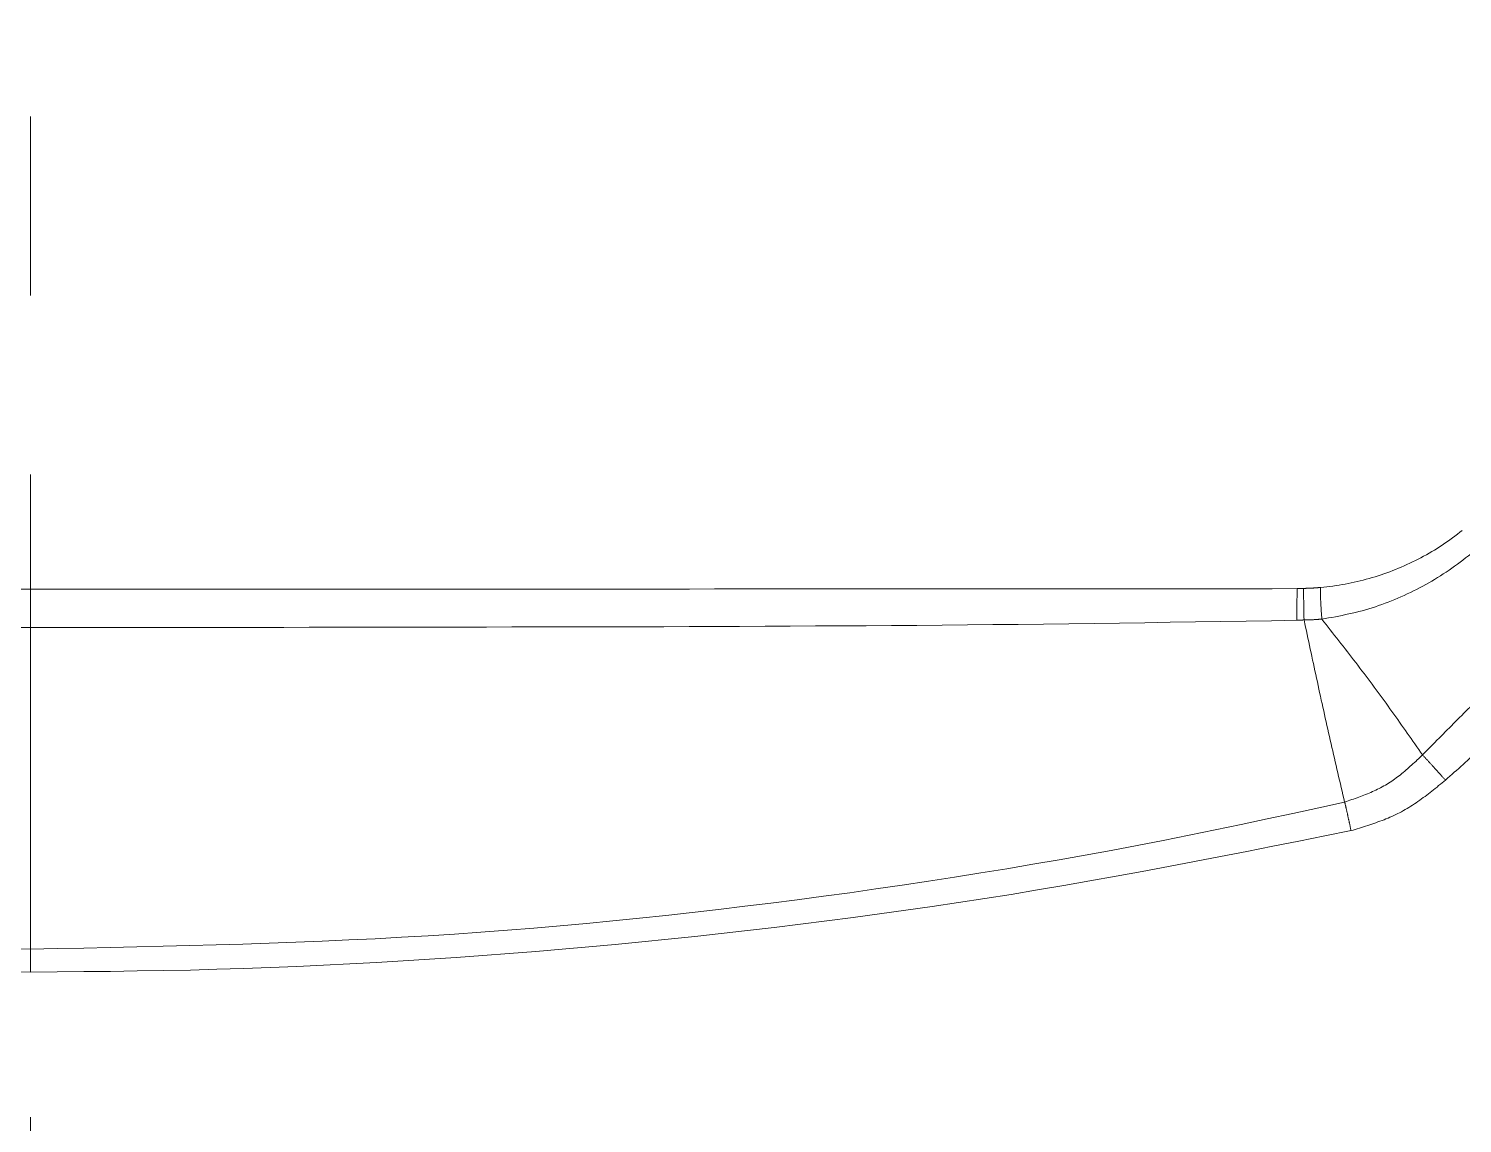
# Model space of a CAD drawing. Header units: inches. Extents: x 0 to 40, y 35.9 to 64.1.
# Drawn here: x 7.827 to 9.308, y 48.387 to 49.517 of the extents above; entities that cross this region are included whole.
import ezdxf

# ---------------------------------------------------------------- set-up
doc = ezdxf.new("R2010")
doc.units = ezdxf.units.IN
doc.header["$MEASUREMENT"] = 0
doc.linetypes.add('AI-Linetype-11', pattern=[1.032687, 0.478297, -0.184797, 0.184797, -0.184797])
doc.layers.add('2', color=7, linetype='Continuous')

# ---------------------------------------------------------------- blocks, each defined once
blk = doc.blocks.new('block 2984')
at = {"layer": '2', "color": 7, "lineweight": 18, "true_color": 0xffffff}
blk.add_lwpolyline([(9.1862, 48.7191), (9.1595, 48.7132), (9.1328, 48.7074), (9.1061, 48.7016), (9.0793, 48.6959), (9.0525, 48.6903), (9.0257, 48.6848), (8.9989, 48.6795), (8.972, 48.6743), (8.9452, 48.6692), (8.9182, 48.6643), (8.8913, 48.6595), (8.8643, 48.6549), (8.8373, 48.6503), (8.8103, 48.6459), (8.7833, 48.6416), (8.7563, 48.6374), (8.7292, 48.6333), (8.7021, 48.6294), (8.675, 48.6255), (8.6479, 48.6218), (8.6208, 48.6183), (8.5936, 48.6148), (8.5665, 48.6115), (8.5393, 48.6082), (8.5121, 48.6051), (8.4849, 48.6021), (8.4577, 48.5992), (8.4304, 48.5964), (8.4032, 48.5938), (8.3759, 48.5913), (8.3487, 48.5889), (8.3214, 48.5867), (8.2941, 48.5847), (8.2668, 48.5828), (8.2395, 48.581), (8.2121, 48.5795), (8.1848, 48.578), (8.1575, 48.5767), (8.1301, 48.5755), (8.1028, 48.5744), (8.0754, 48.5734), (8.0481, 48.5725), (8.0207, 48.5717), (7.9933, 48.5709), (7.966, 48.5702), (7.9386, 48.5696), (7.9112, 48.569), (7.8838, 48.5684), (7.8564, 48.5679), (7.829, 48.5673)], dxfattribs=at)
blk = doc.blocks.new('block 2987')
at = {"layer": '2', "color": 7, "lineweight": 18, "true_color": 0xffffff}
blk.add_lwpolyline([(7.829, 48.9389), (7.8029, 48.9389), (7.7767, 48.9389), (7.7506, 48.9389), (7.7244, 48.9389), (7.6982, 48.9389), (7.6721, 48.9389), (7.6459, 48.9389), (7.6197, 48.9389), (7.5936, 48.9389), (7.5674, 48.9389), (7.5412, 48.9389), (7.5151, 48.9389), (7.4889, 48.9389), (7.4627, 48.9389), (7.4366, 48.9389), (7.4104, 48.9389), (7.3842, 48.9389), (7.3581, 48.9389), (7.3319, 48.9389), (7.3057, 48.9389), (7.2796, 48.9389), (7.2534, 48.9389), (7.2272, 48.9389), (7.2011, 48.9389), (7.1749, 48.9389), (7.1487, 48.939), (7.1226, 48.939), (7.0964, 48.939), (7.0702, 48.939), (7.0441, 48.939), (7.0179, 48.939), (6.9917, 48.939), (6.9656, 48.939), (6.9394, 48.939), (6.9132, 48.9391), (6.8871, 48.9391), (6.8609, 48.9391), (6.8347, 48.9391), (6.8086, 48.9391), (6.7824, 48.9391), (6.7562, 48.9392), (6.7301, 48.9392), (6.7039, 48.9392), (6.6777, 48.9392), (6.6516, 48.9392), (6.6254, 48.9393), (6.5993, 48.9393), (6.5731, 48.9393), (6.5469, 48.9393), (6.5208, 48.9394)], dxfattribs=at)
blk = doc.blocks.new('block 2988')
at = {"layer": '2', "color": 7, "lineweight": 18, "true_color": 0xffffff}
blk.add_lwpolyline([(9.1374, 48.9394), (9.1112, 48.9393), (9.085, 48.9393), (9.0589, 48.9393), (9.0327, 48.9393), (9.0065, 48.9392), (8.9804, 48.9392), (8.9542, 48.9392), (8.928, 48.9392), (8.9019, 48.9392), (8.8757, 48.9391), (8.8495, 48.9391), (8.8234, 48.9391), (8.7972, 48.9391), (8.771, 48.9391), (8.7449, 48.939), (8.7187, 48.939), (8.6925, 48.939), (8.6664, 48.939), (8.6402, 48.939), (8.614, 48.939), (8.5879, 48.939), (8.5617, 48.939), (8.5355, 48.939), (8.5094, 48.9389), (8.4832, 48.9389), (8.457, 48.9389), (8.4309, 48.9389), (8.4047, 48.9389), (8.3785, 48.9389), (8.3524, 48.9389), (8.3262, 48.9389), (8.3, 48.9389), (8.2739, 48.9389), (8.2477, 48.9389), (8.2215, 48.9389), (8.1954, 48.9389), (8.1692, 48.9389), (8.1431, 48.9389), (8.1169, 48.9389), (8.0907, 48.9389), (8.0646, 48.9389), (8.0384, 48.9389), (8.0122, 48.9389), (7.986, 48.9389), (7.9599, 48.9389), (7.9337, 48.9389), (7.9075, 48.9389), (7.8814, 48.9389), (7.8552, 48.9389), (7.829, 48.9389)], dxfattribs=at)
blk = doc.blocks.new('block 3011')
at = {"layer": '2', "color": 7, "lineweight": 18, "true_color": 0xffffff}
blk.add_lwpolyline([(7.829, 48.5673), (7.829, 48.5669), (7.829, 48.5664), (7.829, 48.5659), (7.829, 48.5655), (7.829, 48.565), (7.829, 48.5646), (7.829, 48.5641), (7.829, 48.5637), (7.829, 48.5632), (7.829, 48.5628), (7.829, 48.5623), (7.829, 48.5618), (7.829, 48.5613), (7.829, 48.5609), (7.829, 48.5604), (7.829, 48.5599), (7.829, 48.5595), (7.829, 48.559), (7.829, 48.5585), (7.829, 48.5581), (7.829, 48.5576), (7.829, 48.5571), (7.829, 48.5566), (7.829, 48.5561), (7.829, 48.5557), (7.829, 48.5552), (7.829, 48.5547), (7.829, 48.5542), (7.829, 48.5537), (7.829, 48.5532), (7.829, 48.5528), (7.829, 48.5523), (7.829, 48.5518), (7.829, 48.5513), (7.829, 48.5508), (7.829, 48.5504), (7.829, 48.5499), (7.829, 48.5494), (7.829, 48.5489), (7.829, 48.5484), (7.829, 48.5479), (7.829, 48.5475), (7.829, 48.5469), (7.829, 48.5465), (7.829, 48.546), (7.829, 48.5455), (7.829, 48.545), (7.829, 48.5445), (7.829, 48.544), (7.829, 48.5435)], dxfattribs=at)
blk = doc.blocks.new('block 3013')
at = {"layer": '2', "color": 7, "lineweight": 18, "true_color": 0xffffff}
blk.add_lwpolyline([(9.1443, 48.907), (9.1451, 48.9032), (9.1459, 48.8995), (9.1467, 48.8958), (9.1475, 48.892), (9.1483, 48.8882), (9.1491, 48.8845), (9.1499, 48.8807), (9.1507, 48.877), (9.1515, 48.8732), (9.1523, 48.8695), (9.1531, 48.8657), (9.1539, 48.862), (9.1547, 48.8582), (9.1555, 48.8545), (9.1564, 48.8507), (9.1572, 48.847), (9.158, 48.8432), (9.1588, 48.8395), (9.1596, 48.8357), (9.1604, 48.832), (9.1613, 48.8282), (9.1621, 48.8244), (9.1629, 48.8207), (9.1637, 48.8169), (9.1646, 48.8131), (9.1654, 48.8094), (9.1662, 48.8056), (9.1671, 48.8019), (9.1679, 48.7981), (9.1688, 48.7943), (9.1696, 48.7906), (9.1705, 48.7868), (9.1713, 48.7831), (9.1722, 48.7793), (9.173, 48.7755), (9.1739, 48.7718), (9.1748, 48.768), (9.1756, 48.7643), (9.1765, 48.7605), (9.1774, 48.7567), (9.1783, 48.753), (9.1791, 48.7492), (9.18, 48.7454), (9.1809, 48.7417), (9.1818, 48.7379), (9.1827, 48.7341), (9.1836, 48.7304), (9.1845, 48.7266), (9.1853, 48.7228), (9.1862, 48.7191)], dxfattribs=at)
blk = doc.blocks.new('block 3014')
at = {"layer": '2', "color": 7, "lineweight": 18, "true_color": 0xffffff}
blk.add_lwpolyline([(7.829, 48.5435), (7.8565, 48.5438), (7.884, 48.544), (7.9115, 48.5443), (7.939, 48.5447), (7.9665, 48.5452), (7.994, 48.5457), (8.0214, 48.5464), (8.0489, 48.5473), (8.0764, 48.5483), (8.1038, 48.5494), (8.1313, 48.5507), (8.1587, 48.552), (8.1862, 48.5536), (8.2136, 48.5551), (8.2411, 48.5569), (8.2685, 48.5587), (8.2959, 48.5606), (8.3233, 48.5627), (8.3507, 48.5649), (8.3781, 48.5672), (8.4055, 48.5696), (8.4328, 48.5721), (8.4602, 48.5748), (8.4875, 48.5775), (8.5149, 48.5804), (8.5422, 48.5834), (8.5695, 48.5865), (8.5968, 48.5897), (8.6241, 48.593), (8.6514, 48.5964), (8.6786, 48.5999), (8.7059, 48.6036), (8.7331, 48.6074), (8.7603, 48.6113), (8.7875, 48.6154), (8.8146, 48.6195), (8.8418, 48.6238), (8.8689, 48.6283), (8.896, 48.6329), (8.9231, 48.6376), (8.9501, 48.6424), (8.9771, 48.6474), (9.0041, 48.6524), (9.0311, 48.6576), (9.0581, 48.6628), (9.085, 48.6681), (9.112, 48.6734), (9.1389, 48.6788), (9.1659, 48.6842), (9.1928, 48.6896)], dxfattribs=at)
blk = doc.blocks.new('block 3020')
at = {"layer": '2', "color": 7, "lineweight": 18, "true_color": 0xffffff}
blk.add_lwpolyline([(9.2903, 48.7416), (9.2926, 48.7437), (9.2949, 48.7457), (9.2971, 48.7478), (9.2994, 48.7498), (9.3017, 48.7518), (9.304, 48.7538), (9.3062, 48.7559), (9.3085, 48.7579), (9.3107, 48.76), (9.313, 48.762), (9.3153, 48.764), (9.3176, 48.7661), (9.3198, 48.7681), (9.3221, 48.7701), (9.3243, 48.7722), (9.3266, 48.7742), (9.3289, 48.7763), (9.3311, 48.7783), (9.3334, 48.7803), (9.3356, 48.7824), (9.3379, 48.7844), (9.3401, 48.7865), (9.3424, 48.7886), (9.3446, 48.7906), (9.3469, 48.7927), (9.3491, 48.7947), (9.3513, 48.7968), (9.3536, 48.7989), (9.3558, 48.8009), (9.3581, 48.803), (9.3603, 48.8051), (9.3625, 48.8072), (9.3648, 48.8093), (9.367, 48.8113), (9.3692, 48.8134), (9.3714, 48.8155), (9.3737, 48.8176), (9.3759, 48.8197), (9.3781, 48.8217), (9.3803, 48.8238), (9.3825, 48.8259), (9.3848, 48.828), (9.387, 48.8301), (9.3892, 48.8322), (9.3914, 48.8343), (9.3936, 48.8363), (9.3959, 48.8384), (9.3981, 48.8405), (9.4003, 48.8426), (9.4025, 48.8447)], dxfattribs=at)
blk = doc.blocks.new('block 3051')
at = {"layer": '2', "color": 7, "lineweight": 18, "true_color": 0xffffff}
blk.add_lwpolyline([(7.829, 48.5673), (7.829, 48.5739), (7.829, 48.5806), (7.829, 48.5872), (7.829, 48.5938), (7.829, 48.6005), (7.829, 48.6071), (7.829, 48.6137), (7.829, 48.6204), (7.829, 48.627), (7.829, 48.6337), (7.829, 48.6403), (7.829, 48.647), (7.829, 48.6536), (7.829, 48.6603), (7.829, 48.6669), (7.829, 48.6735), (7.829, 48.6802), (7.829, 48.6868), (7.829, 48.6934), (7.829, 48.7001), (7.829, 48.7067), (7.829, 48.7134), (7.829, 48.72), (7.829, 48.7266), (7.829, 48.7333), (7.829, 48.7399), (7.829, 48.7466), (7.829, 48.7532), (7.829, 48.7598), (7.829, 48.7665), (7.829, 48.7731), (7.829, 48.7798), (7.829, 48.7864), (7.829, 48.793), (7.829, 48.7997), (7.829, 48.8063), (7.829, 48.813), (7.829, 48.8196), (7.829, 48.8262), (7.829, 48.8329), (7.829, 48.8395), (7.829, 48.8461), (7.829, 48.8528), (7.829, 48.8594), (7.829, 48.8661), (7.829, 48.8727), (7.829, 48.8794), (7.829, 48.886), (7.829, 48.8927), (7.829, 48.8993)], dxfattribs=at)
blk = doc.blocks.new('block 3054')
at = {"layer": '2', "color": 7, "lineweight": 18, "true_color": 0xffffff}
blk.add_open_spline([(9.1374, 48.9395), (9.1374, 48.9394), (9.1373, 48.9393), (9.1373, 48.9393), (9.1373, 48.9392), (9.1373, 48.939), (9.1373, 48.939), (9.1373, 48.939), (9.1373, 48.9389), (9.1373, 48.9389), (9.1373, 48.9389), (9.1373, 48.9386), (9.1373, 48.9386), (9.1373, 48.9386), (9.1373, 48.9384), (9.1373, 48.9384), (9.1373, 48.9384), (9.1372, 48.9382), (9.1372, 48.9382), (9.1372, 48.9382), (9.1372, 48.9379), (9.1372, 48.9379), (9.1372, 48.9379), (9.1372, 48.9375), (9.1372, 48.9375), (9.1372, 48.9375), (9.1372, 48.9372), (9.1372, 48.9372), (9.1372, 48.9372), (9.1372, 48.9368), (9.1372, 48.9368), (9.1372, 48.9368), (9.1372, 48.9364), (9.1372, 48.9364), (9.1372, 48.9364), (9.1371, 48.936), (9.1371, 48.936), (9.1371, 48.936), (9.1371, 48.9355), (9.1371, 48.9355), (9.1371, 48.9355), (9.1371, 48.935), (9.1371, 48.935), (9.1371, 48.935), (9.1371, 48.9344), (9.1371, 48.9344), (9.1371, 48.9344), (9.137, 48.9339), (9.137, 48.9339), (9.137, 48.9339), (9.137, 48.9333), (9.137, 48.9333), (9.137, 48.9333), (9.137, 48.9327), (9.137, 48.9327), (9.137, 48.9327), (9.137, 48.9321), (9.137, 48.9321), (9.137, 48.9321), (9.137, 48.9314), (9.137, 48.9314), (9.137, 48.9314), (9.137, 48.9307), (9.137, 48.9307), (9.137, 48.9307), (9.137, 48.93), (9.137, 48.93), (9.137, 48.93), (9.1369, 48.9292), (9.1369, 48.9292), (9.1369, 48.9292), (9.1369, 48.9285), (9.1369, 48.9285), (9.1369, 48.9285), (9.1369, 48.9277), (9.1369, 48.9277), (9.1369, 48.9277), (9.1369, 48.9269), (9.1369, 48.9269), (9.1369, 48.9269), (9.1369, 48.926), (9.1369, 48.926), (9.1369, 48.926), (9.1369, 48.9252), (9.1369, 48.9252), (9.1369, 48.9252), (9.1368, 48.9243), (9.1368, 48.9243), (9.1368, 48.9243), (9.1368, 48.9234), (9.1368, 48.9234), (9.1368, 48.9234), (9.1368, 48.9225), (9.1368, 48.9225), (9.1368, 48.9225), (9.1368, 48.9215), (9.1368, 48.9215), (9.1368, 48.9215), (9.1368, 48.9206), (9.1368, 48.9206), (9.1368, 48.9206), (9.1368, 48.9196), (9.1368, 48.9196), (9.1368, 48.9196), (9.1368, 48.9186), (9.1368, 48.9186), (9.1368, 48.9186), (9.1368, 48.9176), (9.1368, 48.9176), (9.1368, 48.9176), (9.1367, 48.9165), (9.1367, 48.9165), (9.1367, 48.9165), (9.1367, 48.9155), (9.1367, 48.9155), (9.1367, 48.9155), (9.1367, 48.9144), (9.1367, 48.9144), (9.1367, 48.9144), (9.1367, 48.9134), (9.1367, 48.9134), (9.1367, 48.9134), (9.1367, 48.9123), (9.1367, 48.9123), (9.1367, 48.9123), (9.1367, 48.9112), (9.1367, 48.9112), (9.1367, 48.9112), (9.1367, 48.9101), (9.1367, 48.9101), (9.1367, 48.9101), (9.1367, 48.909), (9.1367, 48.909), (9.1367, 48.909), (9.1367, 48.9079), (9.1367, 48.9079), (9.1367, 48.9079), (9.1367, 48.9067), (9.1367, 48.9067)], degree=3, knots=[0, 0, 0, 0, 1, 1, 1, 2, 2, 2, 3, 3, 3, 4, 4, 4, 5, 5, 5, 6, 6, 6, 7, 7, 7, 8, 8, 8, 9, 9, 9, 10, 10, 10, 11, 11, 11, 12, 12, 12, 13, 13, 13, 14, 14, 14, 15, 15, 15, 16, 16, 16, 17, 17, 17, 18, 18, 18, 19, 19, 19, 20, 20, 20, 21, 21, 21, 22, 22, 22, 23, 23, 23, 24, 24, 24, 25, 25, 25, 26, 26, 26, 27, 27, 27, 28, 28, 28, 29, 29, 29, 30, 30, 30, 31, 31, 31, 32, 32, 32, 33, 33, 33, 34, 34, 34, 35, 35, 35, 36, 36, 36, 37, 37, 37, 38, 38, 38, 39, 39, 39, 40, 40, 40, 41, 41, 41, 42, 42, 42, 43, 43, 43, 44, 44, 44, 45, 45, 45, 46, 46, 46, 46], dxfattribs=at)
blk = doc.blocks.new('block 3067')
at = {"layer": '2', "color": 7, "lineweight": 18, "true_color": 0xffffff}
blk.add_open_spline([(9.1626, 48.9079), (9.1626, 48.9079), (9.1625, 48.909), (9.1625, 48.909), (9.1625, 48.909), (9.1625, 48.9101), (9.1625, 48.9101), (9.1625, 48.9101), (9.1624, 48.9112), (9.1624, 48.9112), (9.1624, 48.9112), (9.1623, 48.9123), (9.1623, 48.9123), (9.1623, 48.9123), (9.1622, 48.9134), (9.1622, 48.9134), (9.1622, 48.9134), (9.1622, 48.9144), (9.1622, 48.9144), (9.1622, 48.9144), (9.1621, 48.9155), (9.1621, 48.9155), (9.1621, 48.9155), (9.162, 48.9165), (9.162, 48.9165), (9.162, 48.9165), (9.162, 48.9175), (9.162, 48.9175), (9.162, 48.9175), (9.1619, 48.9185), (9.1619, 48.9185), (9.1619, 48.9185), (9.1619, 48.9195), (9.1619, 48.9195), (9.1619, 48.9195), (9.1618, 48.9204), (9.1618, 48.9204), (9.1618, 48.9204), (9.1617, 48.9214), (9.1617, 48.9214), (9.1617, 48.9214), (9.1617, 48.9223), (9.1617, 48.9223), (9.1617, 48.9223), (9.1616, 48.9232), (9.1616, 48.9232), (9.1616, 48.9232), (9.1616, 48.9241), (9.1616, 48.9241), (9.1616, 48.9241), (9.1615, 48.925), (9.1615, 48.925), (9.1615, 48.925), (9.1615, 48.9258), (9.1615, 48.9258), (9.1615, 48.9258), (9.1615, 48.9267), (9.1615, 48.9267), (9.1615, 48.9267), (9.1614, 48.9275), (9.1614, 48.9275), (9.1614, 48.9275), (9.1614, 48.9283), (9.1614, 48.9283), (9.1614, 48.9283), (9.1614, 48.929), (9.1614, 48.929), (9.1614, 48.929), (9.1613, 48.9298), (9.1613, 48.9298), (9.1613, 48.9298), (9.1613, 48.9306), (9.1613, 48.9306), (9.1613, 48.9306), (9.1613, 48.9312), (9.1613, 48.9312), (9.1613, 48.9312), (9.1612, 48.9319), (9.1612, 48.9319), (9.1612, 48.9319), (9.1612, 48.9326), (9.1612, 48.9326), (9.1612, 48.9326), (9.1612, 48.9332), (9.1612, 48.9332), (9.1612, 48.9332), (9.1612, 48.9339), (9.1612, 48.9339), (9.1612, 48.9339), (9.1612, 48.9344), (9.1612, 48.9344), (9.1612, 48.9344), (9.1611, 48.935), (9.1611, 48.935), (9.1611, 48.935), (9.1611, 48.9356), (9.1611, 48.9356), (9.1611, 48.9356), (9.1611, 48.9361), (9.1611, 48.9361), (9.1611, 48.9361), (9.1611, 48.9366), (9.1611, 48.9366), (9.1611, 48.9366), (9.1611, 48.937), (9.1611, 48.937), (9.1611, 48.937), (9.1611, 48.9375), (9.1611, 48.9375), (9.1611, 48.9375), (9.1611, 48.9379), (9.1611, 48.9379), (9.1611, 48.9379), (9.1611, 48.9383), (9.1611, 48.9383), (9.1611, 48.9383), (9.1611, 48.9386), (9.1611, 48.9386), (9.1611, 48.9386), (9.1611, 48.939), (9.1611, 48.939), (9.1611, 48.939), (9.1612, 48.9393), (9.1612, 48.9393), (9.1612, 48.9393), (9.1612, 48.9395), (9.1612, 48.9395), (9.1612, 48.9395), (9.1612, 48.9398), (9.1612, 48.9398), (9.1612, 48.9398), (9.1612, 48.94), (9.1612, 48.94), (9.1612, 48.94), (9.1612, 48.9402), (9.1612, 48.9402), (9.1613, 48.9403), (9.1613, 48.9404), (9.1613, 48.9404)], degree=3, knots=[0, 0, 0, 0, 1, 1, 1, 2, 2, 2, 3, 3, 3, 4, 4, 4, 5, 5, 5, 6, 6, 6, 7, 7, 7, 8, 8, 8, 9, 9, 9, 10, 10, 10, 11, 11, 11, 12, 12, 12, 13, 13, 13, 14, 14, 14, 15, 15, 15, 16, 16, 16, 17, 17, 17, 18, 18, 18, 19, 19, 19, 20, 20, 20, 21, 21, 21, 22, 22, 22, 23, 23, 23, 24, 24, 24, 25, 25, 25, 26, 26, 26, 27, 27, 27, 28, 28, 28, 29, 29, 29, 30, 30, 30, 31, 31, 31, 32, 32, 32, 33, 33, 33, 34, 34, 34, 35, 35, 35, 36, 36, 36, 37, 37, 37, 38, 38, 38, 39, 39, 39, 40, 40, 40, 41, 41, 41, 42, 42, 42, 43, 43, 43, 44, 44, 44, 45, 45, 45, 46, 46, 46, 46], dxfattribs=at)
blk = doc.blocks.new('block 3069')
at = {"layer": '2', "color": 7, "lineweight": 18, "true_color": 0xffffff}
blk.add_open_spline([(9.1367, 48.9067), (9.1368, 48.9067), (9.137, 48.9067), (9.137, 48.9067), (9.1371, 48.9067), (9.1373, 48.9067), (9.1373, 48.9067), (9.1374, 48.9067), (9.1376, 48.9067), (9.1376, 48.9067), (9.1377, 48.9067), (9.1379, 48.9068), (9.1379, 48.9068), (9.138, 48.9068), (9.1382, 48.9068), (9.1382, 48.9068), (9.1383, 48.9068), (9.1385, 48.9068), (9.1385, 48.9068), (9.1386, 48.9068), (9.1388, 48.9068), (9.1388, 48.9068), (9.1389, 48.9068), (9.1391, 48.9068), (9.1391, 48.9068), (9.1393, 48.9068), (9.1394, 48.9069), (9.1394, 48.9069), (9.1395, 48.9069), (9.1397, 48.9069), (9.1397, 48.9069), (9.1399, 48.9069), (9.14, 48.9069), (9.14, 48.9069), (9.1402, 48.9069), (9.1403, 48.9069), (9.1403, 48.9069), (9.1405, 48.9069), (9.1406, 48.9069), (9.1406, 48.9069), (9.1408, 48.9069), (9.1409, 48.9069), (9.1409, 48.9069), (9.1411, 48.9069), (9.1412, 48.9069), (9.1412, 48.9069), (9.1414, 48.9069), (9.1415, 48.9069), (9.1415, 48.9069), (9.1417, 48.9069), (9.1419, 48.9069), (9.1419, 48.9069), (9.142, 48.9069), (9.1421, 48.9069), (9.1421, 48.9069), (9.1423, 48.9069), (9.1425, 48.9069), (9.1425, 48.9069), (9.1426, 48.9069), (9.1428, 48.9069), (9.1428, 48.9069), (9.1429, 48.907), (9.1431, 48.907), (9.1431, 48.907), (9.1432, 48.907), (9.1434, 48.907), (9.1434, 48.907), (9.1435, 48.907), (9.1437, 48.907), (9.1437, 48.907), (9.1438, 48.907), (9.144, 48.907), (9.144, 48.907), (9.1441, 48.907), (9.1443, 48.907), (9.1443, 48.907)], degree=3, knots=[0, 0, 0, 0, 1, 1, 1, 2, 2, 2, 3, 3, 3, 4, 4, 4, 5, 5, 5, 6, 6, 6, 7, 7, 7, 8, 8, 8, 9, 9, 9, 10, 10, 10, 11, 11, 11, 12, 12, 12, 13, 13, 13, 14, 14, 14, 15, 15, 15, 16, 16, 16, 17, 17, 17, 18, 18, 18, 19, 19, 19, 20, 20, 20, 21, 21, 21, 22, 22, 22, 23, 23, 23, 24, 24, 24, 25, 25, 25, 25], dxfattribs=at)
blk = doc.blocks.new('block 3075')
at = {"layer": '2', "color": 7, "lineweight": 18, "true_color": 0xffffff}
blk.add_lwpolyline([(9.1626, 48.9079), (9.1661, 48.9085), (9.1696, 48.9091), (9.1731, 48.9097), (9.1766, 48.9104), (9.1801, 48.9111), (9.1836, 48.9117), (9.1871, 48.9125), (9.1905, 48.9132), (9.194, 48.914), (9.1975, 48.9148), (9.2009, 48.9156), (9.2043, 48.9165), (9.2077, 48.9175), (9.2111, 48.9185), (9.2145, 48.9195), (9.2179, 48.9206), (9.2213, 48.9218), (9.2246, 48.923), (9.2279, 48.9242), (9.2313, 48.9255), (9.2346, 48.9268), (9.2379, 48.9281), (9.2411, 48.9296), (9.2444, 48.931), (9.2476, 48.9324), (9.2509, 48.9339), (9.2541, 48.9354), (9.2573, 48.937), (9.2605, 48.9385), (9.2636, 48.9402), (9.2668, 48.9419), (9.2699, 48.9435), (9.273, 48.9453), (9.2761, 48.947), (9.2791, 48.9488), (9.2822, 48.9507), (9.2852, 48.9526), (9.2881, 48.9545), (9.2911, 48.9565), (9.294, 48.9585), (9.2969, 48.9605), (9.2998, 48.9626), (9.3027, 48.9647), (9.3055, 48.9668), (9.3084, 48.9689), (9.3112, 48.9711), (9.314, 48.9732), (9.3168, 48.9754), (9.3196, 48.9776), (9.3224, 48.9797)], dxfattribs=at)
blk = doc.blocks.new('block 3076')
at = {"layer": '2', "color": 7, "lineweight": 18, "true_color": 0xffffff}
blk.add_lwpolyline([(9.1862, 48.7191), (9.1864, 48.7185), (9.1865, 48.718), (9.1866, 48.7175), (9.1867, 48.7169), (9.1869, 48.7164), (9.187, 48.7158), (9.1871, 48.7153), (9.1873, 48.7147), (9.1874, 48.7141), (9.1875, 48.7136), (9.1877, 48.713), (9.1878, 48.7124), (9.1879, 48.7119), (9.188, 48.7113), (9.1882, 48.7107), (9.1883, 48.7101), (9.1884, 48.7096), (9.1886, 48.709), (9.1887, 48.7084), (9.1888, 48.7078), (9.189, 48.7072), (9.1891, 48.7066), (9.1892, 48.706), (9.1894, 48.7054), (9.1895, 48.7048), (9.1896, 48.7042), (9.1898, 48.7036), (9.1899, 48.703), (9.19, 48.7024), (9.1902, 48.7018), (9.1903, 48.7012), (9.1904, 48.7006), (9.1906, 48.7), (9.1907, 48.6994), (9.1908, 48.6988), (9.191, 48.6981), (9.1911, 48.6975), (9.1912, 48.6969), (9.1914, 48.6963), (9.1915, 48.6957), (9.1916, 48.6951), (9.1918, 48.6945), (9.1919, 48.6938), (9.192, 48.6932), (9.1922, 48.6926), (9.1923, 48.692), (9.1924, 48.6914), (9.1926, 48.6908), (9.1927, 48.6902), (9.1928, 48.6896)], dxfattribs=at)
blk = doc.blocks.new('block 3091')
at = {"layer": '2', "color": 7, "lineweight": 18, "true_color": 0xffffff}
blk.add_open_spline([(9.1436, 48.9396), (9.1436, 48.9394), (9.1436, 48.9393), (9.1436, 48.9393), (9.1436, 48.9392), (9.1436, 48.939), (9.1436, 48.939), (9.1436, 48.939), (9.1436, 48.9388), (9.1436, 48.9388), (9.1436, 48.9388), (9.1436, 48.9386), (9.1436, 48.9386), (9.1436, 48.9386), (9.1436, 48.9383), (9.1436, 48.9383), (9.1436, 48.9383), (9.1436, 48.938), (9.1436, 48.938), (9.1436, 48.938), (9.1436, 48.9377), (9.1436, 48.9377), (9.1436, 48.9377), (9.1436, 48.9373), (9.1436, 48.9373), (9.1436, 48.9373), (9.1437, 48.937), (9.1437, 48.937), (9.1437, 48.937), (9.1437, 48.9365), (9.1437, 48.9365), (9.1437, 48.9365), (9.1437, 48.9361), (9.1437, 48.9361), (9.1437, 48.9361), (9.1437, 48.9357), (9.1437, 48.9357), (9.1437, 48.9357), (9.1437, 48.9351), (9.1437, 48.9351), (9.1437, 48.9351), (9.1437, 48.9346), (9.1437, 48.9346), (9.1437, 48.9346), (9.1437, 48.9341), (9.1437, 48.9341), (9.1437, 48.9341), (9.1437, 48.9335), (9.1437, 48.9335), (9.1437, 48.9335), (9.1437, 48.9329), (9.1437, 48.9329), (9.1437, 48.9329), (9.1437, 48.9323), (9.1437, 48.9323), (9.1437, 48.9323), (9.1438, 48.9317), (9.1438, 48.9317), (9.1438, 48.9317), (9.1438, 48.931), (9.1438, 48.931), (9.1438, 48.931), (9.1438, 48.9303), (9.1438, 48.9303), (9.1438, 48.9303), (9.1438, 48.9296), (9.1438, 48.9296), (9.1438, 48.9296), (9.1438, 48.9289), (9.1438, 48.9289), (9.1438, 48.9289), (9.1438, 48.9281), (9.1438, 48.9281), (9.1438, 48.9281), (9.1439, 48.9274), (9.1439, 48.9274), (9.1439, 48.9274), (9.1439, 48.9266), (9.1439, 48.9266), (9.1439, 48.9266), (9.1439, 48.9258), (9.1439, 48.9258), (9.1439, 48.9258), (9.1439, 48.9249), (9.1439, 48.9249), (9.1439, 48.9249), (9.1439, 48.9241), (9.1439, 48.9241), (9.1439, 48.9241), (9.1439, 48.9232), (9.1439, 48.9232), (9.1439, 48.9232), (9.144, 48.9223), (9.144, 48.9223), (9.144, 48.9223), (9.144, 48.9214), (9.144, 48.9214), (9.144, 48.9214), (9.144, 48.9205), (9.144, 48.9205), (9.144, 48.9205), (9.144, 48.9195), (9.144, 48.9195), (9.144, 48.9195), (9.144, 48.9186), (9.144, 48.9186), (9.144, 48.9186), (9.1441, 48.9176), (9.1441, 48.9176), (9.1441, 48.9176), (9.1441, 48.9166), (9.1441, 48.9166), (9.1441, 48.9166), (9.1441, 48.9156), (9.1441, 48.9156), (9.1441, 48.9156), (9.1441, 48.9146), (9.1441, 48.9146), (9.1441, 48.9146), (9.1441, 48.9135), (9.1441, 48.9135), (9.1441, 48.9135), (9.1442, 48.9125), (9.1442, 48.9125), (9.1442, 48.9125), (9.1442, 48.9114), (9.1442, 48.9114), (9.1442, 48.9114), (9.1442, 48.9103), (9.1442, 48.9103), (9.1442, 48.9103), (9.1442, 48.9092), (9.1442, 48.9092), (9.1442, 48.9092), (9.1443, 48.9081), (9.1443, 48.9081), (9.1443, 48.9081), (9.1443, 48.907), (9.1443, 48.907)], degree=3, knots=[0, 0, 0, 0, 1, 1, 1, 2, 2, 2, 3, 3, 3, 4, 4, 4, 5, 5, 5, 6, 6, 6, 7, 7, 7, 8, 8, 8, 9, 9, 9, 10, 10, 10, 11, 11, 11, 12, 12, 12, 13, 13, 13, 14, 14, 14, 15, 15, 15, 16, 16, 16, 17, 17, 17, 18, 18, 18, 19, 19, 19, 20, 20, 20, 21, 21, 21, 22, 22, 22, 23, 23, 23, 24, 24, 24, 25, 25, 25, 26, 26, 26, 27, 27, 27, 28, 28, 28, 29, 29, 29, 30, 30, 30, 31, 31, 31, 32, 32, 32, 33, 33, 33, 34, 34, 34, 35, 35, 35, 36, 36, 36, 37, 37, 37, 38, 38, 38, 39, 39, 39, 40, 40, 40, 41, 41, 41, 42, 42, 42, 43, 43, 43, 44, 44, 44, 45, 45, 45, 46, 46, 46, 46], dxfattribs=at)
blk = doc.blocks.new('block 3100')
at = {"layer": '2', "color": 7, "lineweight": 18, "true_color": 0xffffff}
blk.add_lwpolyline([(9.1443, 48.907), (9.1447, 48.907), (9.145, 48.907), (9.1454, 48.907), (9.1458, 48.907), (9.1461, 48.907), (9.1465, 48.9071), (9.1469, 48.9071), (9.1472, 48.9071), (9.1476, 48.9071), (9.148, 48.9071), (9.1483, 48.9071), (9.1487, 48.9071), (9.1491, 48.9071), (9.1494, 48.9071), (9.1498, 48.9072), (9.1502, 48.9072), (9.1505, 48.9072), (9.1509, 48.9072), (9.1513, 48.9072), (9.1516, 48.9072), (9.152, 48.9072), (9.1524, 48.9073), (9.1527, 48.9073), (9.1531, 48.9073), (9.1535, 48.9073), (9.1538, 48.9073), (9.1542, 48.9073), (9.1546, 48.9074), (9.1549, 48.9074), (9.1553, 48.9074), (9.1557, 48.9074), (9.156, 48.9074), (9.1564, 48.9075), (9.1568, 48.9075), (9.1571, 48.9075), (9.1575, 48.9075), (9.1579, 48.9075), (9.1582, 48.9076), (9.1586, 48.9076), (9.159, 48.9076), (9.1593, 48.9076), (9.1597, 48.9077), (9.1601, 48.9077), (9.1604, 48.9077), (9.1608, 48.9077), (9.1611, 48.9078), (9.1615, 48.9078), (9.1619, 48.9078), (9.1622, 48.9079), (9.1626, 48.9079)], dxfattribs=at)
blk = doc.blocks.new('block 3126')
at = {"layer": '2', "color": 7, "lineweight": 18, "true_color": 0xffffff}
blk.add_lwpolyline([(9.3077, 48.9995), (9.3052, 48.9975), (9.3027, 48.9956), (9.3001, 48.9936), (9.2975, 48.9917), (9.2949, 48.9898), (9.2923, 48.988), (9.2897, 48.9862), (9.287, 48.9844), (9.2843, 48.9826), (9.2816, 48.9809), (9.2789, 48.9792), (9.2761, 48.9776), (9.2734, 48.976), (9.2706, 48.9744), (9.2678, 48.9728), (9.2649, 48.9713), (9.2621, 48.9698), (9.2593, 48.9684), (9.2564, 48.9669), (9.2535, 48.9656), (9.2506, 48.9642), (9.2477, 48.9629), (9.2447, 48.9616), (9.2418, 48.9604), (9.2388, 48.9591), (9.2359, 48.958), (9.2329, 48.9568), (9.2299, 48.9557), (9.2268, 48.9547), (9.2238, 48.9536), (9.2208, 48.9526), (9.2177, 48.9517), (9.2147, 48.9507), (9.2116, 48.9498), (9.2085, 48.949), (9.2054, 48.9482), (9.2023, 48.9474), (9.1992, 48.9466), (9.1961, 48.9459), (9.193, 48.9453), (9.1898, 48.9446), (9.1867, 48.944), (9.1836, 48.9435), (9.1804, 48.943), (9.1773, 48.9425), (9.1741, 48.942), (9.1709, 48.9416), (9.1677, 48.9412), (9.1646, 48.9409), (9.1614, 48.9406)], dxfattribs=at)
blk = doc.blocks.new('block 3129')
at = {"layer": '2', "color": 7, "lineweight": 18, "true_color": 0xffffff}
blk.add_lwpolyline([(7.829, 48.939), (7.829, 48.9388), (7.829, 48.9385), (7.829, 48.9383), (7.829, 48.938), (7.829, 48.9377), (7.829, 48.9374), (7.829, 48.937), (7.829, 48.9367), (7.829, 48.9362), (7.829, 48.9358), (7.829, 48.9353), (7.829, 48.9348), (7.829, 48.9343), (7.829, 48.9337), (7.829, 48.9331), (7.829, 48.9325), (7.829, 48.9319), (7.829, 48.9312), (7.829, 48.9305), (7.829, 48.9298), (7.829, 48.929), (7.829, 48.9283), (7.829, 48.9275), (7.829, 48.9266), (7.829, 48.9258), (7.829, 48.9249), (7.829, 48.924), (7.829, 48.9231), (7.829, 48.9222), (7.829, 48.9213), (7.829, 48.9203), (7.829, 48.9193), (7.829, 48.9183), (7.829, 48.9173), (7.829, 48.9162), (7.829, 48.9152), (7.829, 48.9141), (7.829, 48.913), (7.829, 48.9119), (7.829, 48.9108), (7.829, 48.9097), (7.829, 48.9085), (7.829, 48.9074), (7.829, 48.9063), (7.829, 48.9051), (7.829, 48.904), (7.829, 48.9028), (7.829, 48.9016), (7.829, 48.9004), (7.829, 48.8993)], dxfattribs=at)
blk = doc.blocks.new('block 3143')
at = {"layer": '2', "color": 7, "lineweight": 18, "true_color": 0xffffff}
blk.add_lwpolyline([(9.2666, 48.7677), (9.2646, 48.7706), (9.2627, 48.7734), (9.2607, 48.7761), (9.2588, 48.779), (9.2568, 48.7818), (9.2549, 48.7846), (9.2529, 48.7874), (9.2509, 48.7902), (9.249, 48.793), (9.247, 48.7958), (9.245, 48.7986), (9.243, 48.8014), (9.2411, 48.8042), (9.2391, 48.807), (9.2371, 48.8098), (9.2351, 48.8126), (9.233, 48.8154), (9.231, 48.8182), (9.229, 48.821), (9.227, 48.8238), (9.2249, 48.8266), (9.2229, 48.8294), (9.2208, 48.8322), (9.2188, 48.835), (9.2167, 48.8378), (9.2146, 48.8406), (9.2125, 48.8434), (9.2104, 48.8462), (9.2083, 48.849), (9.2062, 48.8518), (9.2041, 48.8546), (9.2019, 48.8574), (9.1998, 48.8602), (9.1976, 48.863), (9.1955, 48.8659), (9.1933, 48.8686), (9.1911, 48.8714), (9.189, 48.8743), (9.1868, 48.8771), (9.1846, 48.8799), (9.1824, 48.8827), (9.1802, 48.8855), (9.178, 48.8883), (9.1758, 48.8911), (9.1736, 48.8939), (9.1714, 48.8967), (9.1692, 48.8995), (9.167, 48.9023), (9.1648, 48.9051), (9.1626, 48.9079)], dxfattribs=at)
blk = doc.blocks.new('block 3149')
at = {"layer": '2', "color": 7, "lineweight": 18, "true_color": 0xffffff}
blk.add_lwpolyline([(7.829, 48.8993), (7.8029, 48.8993), (7.7768, 48.8993), (7.7506, 48.8993), (7.7244, 48.8993), (7.6983, 48.8993), (7.6721, 48.8993), (7.646, 48.8993), (7.6198, 48.8994), (7.5937, 48.8994), (7.5675, 48.8994), (7.5414, 48.8994), (7.5152, 48.8994), (7.4891, 48.8995), (7.4629, 48.8995), (7.4368, 48.8995), (7.4106, 48.8996), (7.3845, 48.8996), (7.3583, 48.8997), (7.3321, 48.8997), (7.306, 48.8998), (7.2798, 48.8998), (7.2537, 48.8999), (7.2275, 48.9), (7.2014, 48.9), (7.1752, 48.9001), (7.1491, 48.9002), (7.1229, 48.9003), (7.0968, 48.9004), (7.0706, 48.9005), (7.0445, 48.9006), (7.0183, 48.9008), (6.9922, 48.9009), (6.966, 48.9011), (6.9399, 48.9012), (6.9137, 48.9014), (6.8876, 48.9016), (6.8614, 48.9019), (6.8353, 48.9021), (6.8091, 48.9024), (6.783, 48.9027), (6.7568, 48.903), (6.7306, 48.9034), (6.7045, 48.9038), (6.6784, 48.9041), (6.6522, 48.9045), (6.6261, 48.905), (6.5999, 48.9054), (6.5738, 48.9058), (6.5476, 48.9063), (6.5215, 48.9067)], dxfattribs=at)
blk = doc.blocks.new('block 3150')
at = {"layer": '2', "color": 7, "lineweight": 18, "true_color": 0xffffff}
blk.add_lwpolyline([(6.4719, 48.7191), (6.4986, 48.7133), (6.5253, 48.7074), (6.5521, 48.7017), (6.5788, 48.696), (6.6056, 48.6904), (6.6324, 48.6849), (6.6592, 48.6795), (6.6861, 48.6743), (6.713, 48.6692), (6.7399, 48.6642), (6.7668, 48.6595), (6.7938, 48.6548), (6.8208, 48.6503), (6.8478, 48.6459), (6.8748, 48.6416), (6.9018, 48.6374), (6.9289, 48.6333), (6.956, 48.6294), (6.9831, 48.6256), (7.0102, 48.6219), (7.0373, 48.6183), (7.0645, 48.6148), (7.0917, 48.6115), (7.1188, 48.6082), (7.146, 48.6051), (7.1732, 48.6021), (7.2005, 48.5992), (7.2277, 48.5964), (7.255, 48.5938), (7.2822, 48.5913), (7.3095, 48.5889), (7.3368, 48.5867), (7.3641, 48.5845), (7.3914, 48.5826), (7.4187, 48.5807), (7.446, 48.5791), (7.4733, 48.5776), (7.5007, 48.5762), (7.528, 48.575), (7.5554, 48.5738), (7.5827, 48.5729), (7.6101, 48.572), (7.6374, 48.5712), (7.6648, 48.5705), (7.6922, 48.5699), (7.7195, 48.5693), (7.7469, 48.5687), (7.7743, 48.5682), (7.8017, 48.5678), (7.829, 48.5673)], dxfattribs=at)
blk = doc.blocks.new('block 3165')
at = {"layer": '2', "color": 7, "lineweight": 18, "true_color": 0xffffff}
blk.add_lwpolyline([(7.829, 48.5435), (7.8016, 48.5438), (7.7741, 48.544), (7.7466, 48.5443), (7.7191, 48.5447), (7.6916, 48.5451), (7.6641, 48.5457), (7.6367, 48.5464), (7.6092, 48.5473), (7.5817, 48.5483), (7.5543, 48.5494), (7.5268, 48.5507), (7.4994, 48.552), (7.4719, 48.5535), (7.4445, 48.5551), (7.417, 48.5569), (7.3896, 48.5587), (7.3622, 48.5606), (7.3348, 48.5627), (7.3074, 48.5649), (7.28, 48.5672), (7.2526, 48.5696), (7.2253, 48.5721), (7.1979, 48.5748), (7.1706, 48.5775), (7.1432, 48.5804), (7.1159, 48.5834), (7.0886, 48.5865), (7.0613, 48.5897), (7.034, 48.593), (7.0067, 48.5964), (6.9795, 48.6), (6.9522, 48.6036), (6.925, 48.6074), (6.8978, 48.6114), (6.8706, 48.6154), (6.8435, 48.6196), (6.8164, 48.624), (6.7892, 48.6285), (6.7622, 48.6331), (6.7351, 48.6378), (6.7081, 48.6427), (6.6811, 48.6476), (6.654, 48.6527), (6.6271, 48.6578), (6.6001, 48.663), (6.5731, 48.6682), (6.5461, 48.6735), (6.5192, 48.6789), (6.4922, 48.6842), (6.4653, 48.6896)], dxfattribs=at)
blk = doc.blocks.new('block 3184')
at = {"layer": '2', "color": 7, "lineweight": 18, "true_color": 0xffffff}
blk.add_lwpolyline([(9.2903, 48.7416), (9.2886, 48.7402), (9.2868, 48.7388), (9.2851, 48.7374), (9.2833, 48.736), (9.2816, 48.7345), (9.2798, 48.7331), (9.2781, 48.7317), (9.2763, 48.7304), (9.2745, 48.729), (9.2728, 48.7276), (9.271, 48.7263), (9.2692, 48.7249), (9.2674, 48.7236), (9.2656, 48.7223), (9.2638, 48.721), (9.2619, 48.7197), (9.2601, 48.7184), (9.2582, 48.7172), (9.2564, 48.716), (9.2545, 48.7148), (9.2526, 48.7136), (9.2508, 48.7124), (9.2488, 48.7113), (9.2469, 48.7102), (9.245, 48.7091), (9.243, 48.7081), (9.2411, 48.7071), (9.2391, 48.7061), (9.2371, 48.7052), (9.2351, 48.7043), (9.233, 48.7034), (9.231, 48.7025), (9.2289, 48.7017), (9.2269, 48.7008), (9.2248, 48.7), (9.2227, 48.6992), (9.2206, 48.6985), (9.2185, 48.6977), (9.2164, 48.697), (9.2143, 48.6963), (9.2122, 48.6956), (9.21, 48.6948), (9.2079, 48.6942), (9.2057, 48.6935), (9.2036, 48.6928), (9.2015, 48.6922), (9.1993, 48.6915), (9.1971, 48.6908), (9.195, 48.6902), (9.1928, 48.6896)], dxfattribs=at)
blk = doc.blocks.new('block 3186')
at = {"layer": '2', "color": 7, "lineweight": 18, "true_color": 0xffffff}
blk.add_lwpolyline([(9.3736, 48.8742), (9.3715, 48.8721), (9.3693, 48.87), (9.3672, 48.8679), (9.365, 48.8658), (9.3629, 48.8637), (9.3607, 48.8616), (9.3586, 48.8595), (9.3564, 48.8573), (9.3543, 48.8552), (9.3521, 48.8531), (9.35, 48.851), (9.3479, 48.8489), (9.3457, 48.8468), (9.3435, 48.8447), (9.3414, 48.8426), (9.3393, 48.8404), (9.3371, 48.8383), (9.335, 48.8362), (9.3328, 48.8341), (9.3307, 48.832), (9.3286, 48.8298), (9.3264, 48.8277), (9.3243, 48.8256), (9.3221, 48.8234), (9.32, 48.8213), (9.3179, 48.8192), (9.3157, 48.8171), (9.3136, 48.8149), (9.3114, 48.8128), (9.3093, 48.8107), (9.3072, 48.8085), (9.305, 48.8064), (9.3029, 48.8043), (9.3008, 48.8021), (9.2986, 48.8), (9.2965, 48.7978), (9.2944, 48.7957), (9.2922, 48.7935), (9.2901, 48.7914), (9.2879, 48.7892), (9.2858, 48.7871), (9.2837, 48.785), (9.2815, 48.7828), (9.2794, 48.7807), (9.2773, 48.7785), (9.2751, 48.7764), (9.273, 48.7742), (9.2709, 48.772), (9.2687, 48.7699), (9.2666, 48.7677)], dxfattribs=at)
blk = doc.blocks.new('block 3213')
at = {"layer": '2', "color": 7, "lineweight": 18, "true_color": 0xffffff}
blk.add_lwpolyline([(9.2903, 48.7416), (9.2899, 48.7422), (9.2894, 48.7427), (9.2889, 48.7433), (9.2884, 48.7438), (9.2879, 48.7444), (9.2874, 48.7449), (9.2869, 48.7455), (9.2864, 48.746), (9.2859, 48.7466), (9.2854, 48.7471), (9.2849, 48.7477), (9.2844, 48.7482), (9.2839, 48.7488), (9.2834, 48.7493), (9.2829, 48.7499), (9.2825, 48.7504), (9.282, 48.7509), (9.2815, 48.7515), (9.281, 48.752), (9.2805, 48.7526), (9.28, 48.7531), (9.2795, 48.7536), (9.279, 48.7542), (9.2785, 48.7547), (9.2781, 48.7553), (9.2776, 48.7558), (9.2771, 48.7563), (9.2766, 48.7569), (9.2761, 48.7574), (9.2756, 48.7579), (9.2752, 48.7584), (9.2747, 48.7589), (9.2742, 48.7594), (9.2737, 48.76), (9.2733, 48.7605), (9.2728, 48.761), (9.2724, 48.7615), (9.2719, 48.762), (9.2714, 48.7625), (9.271, 48.763), (9.2705, 48.7635), (9.2701, 48.7639), (9.2696, 48.7645), (9.2692, 48.7649), (9.2687, 48.7654), (9.2683, 48.7659), (9.2679, 48.7664), (9.2674, 48.7668), (9.267, 48.7673), (9.2666, 48.7677)], dxfattribs=at)
blk = doc.blocks.new('block 3218')
at = {"layer": '2', "color": 7, "lineweight": 18, "true_color": 0xffffff}
blk.add_lwpolyline([(9.2666, 48.7677), (9.2652, 48.7664), (9.2638, 48.7651), (9.2624, 48.7638), (9.261, 48.7625), (9.2596, 48.7611), (9.2582, 48.7598), (9.2568, 48.7585), (9.2554, 48.7572), (9.254, 48.756), (9.2526, 48.7547), (9.2511, 48.7534), (9.2497, 48.7522), (9.2482, 48.7509), (9.2468, 48.7497), (9.2453, 48.7485), (9.2438, 48.7473), (9.2424, 48.7461), (9.2409, 48.745), (9.2393, 48.7439), (9.2378, 48.7428), (9.2363, 48.7417), (9.2348, 48.7406), (9.2332, 48.7396), (9.2316, 48.7386), (9.23, 48.7376), (9.2284, 48.7366), (9.2267, 48.7357), (9.2251, 48.7348), (9.2234, 48.7339), (9.2217, 48.733), (9.2201, 48.7322), (9.2184, 48.7314), (9.2166, 48.7306), (9.2149, 48.7298), (9.2132, 48.729), (9.2114, 48.7283), (9.2097, 48.7276), (9.2079, 48.7269), (9.2061, 48.7262), (9.2043, 48.7255), (9.2026, 48.7248), (9.2007, 48.7242), (9.199, 48.7235), (9.1971, 48.7228), (9.1953, 48.7222), (9.1935, 48.7216), (9.1917, 48.721), (9.1899, 48.7203), (9.1881, 48.7197), (9.1862, 48.7191)], dxfattribs=at)
blk = doc.blocks.new('block 3234')
at = {"layer": '2', "color": 7, "lineweight": 18, "true_color": 0xffffff}
blk.add_lwpolyline([(9.1614, 48.9406), (9.161, 48.9405), (9.1607, 48.9405), (9.1603, 48.9405), (9.16, 48.9405), (9.1596, 48.9404), (9.1593, 48.9404), (9.1589, 48.9404), (9.1586, 48.9403), (9.1582, 48.9403), (9.1578, 48.9403), (9.1575, 48.9403), (9.1571, 48.9402), (9.1568, 48.9402), (9.1564, 48.9402), (9.1561, 48.9402), (9.1557, 48.9401), (9.1554, 48.9401), (9.155, 48.9401), (9.1547, 48.9401), (9.1543, 48.9401), (9.1539, 48.94), (9.1536, 48.94), (9.1532, 48.94), (9.1529, 48.94), (9.1525, 48.94), (9.1522, 48.9399), (9.1518, 48.9399), (9.1514, 48.9399), (9.1511, 48.9399), (9.1507, 48.9399), (9.1504, 48.9398), (9.15, 48.9398), (9.1497, 48.9398), (9.1493, 48.9398), (9.149, 48.9398), (9.1486, 48.9398), (9.1482, 48.9398), (9.1479, 48.9397), (9.1475, 48.9397), (9.1472, 48.9397), (9.1468, 48.9397), (9.1465, 48.9397), (9.1461, 48.9396), (9.1457, 48.9396), (9.1454, 48.9396), (9.145, 48.9396), (9.1447, 48.9396), (9.1443, 48.9396), (9.144, 48.9396), (9.1436, 48.9396)], dxfattribs=at)
blk = doc.blocks.new('block 3243')
at = {"layer": '2', "color": 7, "lineweight": 18, "true_color": 0xffffff}
blk.add_open_spline([(9.1436, 48.9396), (9.1435, 48.9396), (9.1434, 48.9396), (9.1434, 48.9396), (9.1432, 48.9396), (9.1431, 48.9396), (9.1431, 48.9396), (9.143, 48.9396), (9.1429, 48.9396), (9.1429, 48.9396), (9.1427, 48.9396), (9.1426, 48.9396), (9.1426, 48.9396), (9.1425, 48.9396), (9.1424, 48.9396), (9.1424, 48.9396), (9.1422, 48.9396), (9.1421, 48.9396), (9.1421, 48.9396), (9.142, 48.9396), (9.1419, 48.9396), (9.1419, 48.9396), (9.1418, 48.9395), (9.1416, 48.9395), (9.1416, 48.9395), (9.1415, 48.9395), (9.1414, 48.9395), (9.1414, 48.9395), (9.1413, 48.9395), (9.1411, 48.9395), (9.1411, 48.9395), (9.141, 48.9395), (9.1409, 48.9395), (9.1409, 48.9395), (9.1408, 48.9395), (9.1406, 48.9395), (9.1406, 48.9395), (9.1405, 48.9395), (9.1404, 48.9395), (9.1404, 48.9395), (9.1403, 48.9395), (9.1401, 48.9395), (9.1401, 48.9395), (9.14, 48.9395), (9.1399, 48.9395), (9.1399, 48.9395), (9.1398, 48.9395), (9.1396, 48.9395), (9.1396, 48.9395), (9.1395, 48.9395), (9.1394, 48.9395), (9.1394, 48.9395), (9.1393, 48.9395), (9.1391, 48.9395), (9.1391, 48.9395), (9.139, 48.9395), (9.1389, 48.9395), (9.1389, 48.9395), (9.1388, 48.9395), (9.1387, 48.9395), (9.1387, 48.9395), (9.1385, 48.9395), (9.1384, 48.9395), (9.1384, 48.9395), (9.1383, 48.9395), (9.1382, 48.9395), (9.1382, 48.9395), (9.138, 48.9395), (9.1379, 48.9395), (9.1379, 48.9395), (9.1378, 48.9395), (9.1377, 48.9395), (9.1377, 48.9395), (9.1375, 48.9395), (9.1374, 48.9395), (9.1374, 48.9395)], degree=3, knots=[0, 0, 0, 0, 1, 1, 1, 2, 2, 2, 3, 3, 3, 4, 4, 4, 5, 5, 5, 6, 6, 6, 7, 7, 7, 8, 8, 8, 9, 9, 9, 10, 10, 10, 11, 11, 11, 12, 12, 12, 13, 13, 13, 14, 14, 14, 15, 15, 15, 16, 16, 16, 17, 17, 17, 18, 18, 18, 19, 19, 19, 20, 20, 20, 21, 21, 21, 22, 22, 22, 23, 23, 23, 24, 24, 24, 25, 25, 25, 25], dxfattribs=at)
blk = doc.blocks.new('block 3252')
at = {"layer": '2', "color": 7, "lineweight": 18, "true_color": 0xffffff}
blk.add_lwpolyline([(7.829, 48.8993), (7.8552, 48.8993), (7.8814, 48.8993), (7.9075, 48.8993), (7.9337, 48.8993), (7.9598, 48.8993), (7.986, 48.8994), (8.0121, 48.8994), (8.0383, 48.8994), (8.0644, 48.8994), (8.0906, 48.8994), (8.1167, 48.8995), (8.1429, 48.8995), (8.169, 48.8995), (8.1952, 48.8995), (8.2213, 48.8996), (8.2475, 48.8996), (8.2737, 48.8997), (8.2998, 48.8997), (8.326, 48.8998), (8.3521, 48.8998), (8.3783, 48.8999), (8.4044, 48.8999), (8.4306, 48.9), (8.4567, 48.9001), (8.4829, 48.9001), (8.509, 48.9002), (8.5352, 48.9003), (8.5613, 48.9004), (8.5875, 48.9005), (8.6136, 48.9006), (8.6398, 48.9008), (8.6659, 48.9009), (8.6921, 48.9011), (8.7182, 48.9012), (8.7444, 48.9014), (8.7705, 48.9016), (8.7967, 48.9019), (8.8229, 48.9022), (8.849, 48.9025), (8.8752, 48.9028), (8.9013, 48.9031), (8.9274, 48.9035), (8.9536, 48.9038), (8.9797, 48.9042), (9.0059, 48.9046), (9.032, 48.905), (9.0582, 48.9054), (9.0844, 48.9059), (9.1105, 48.9063), (9.1367, 48.9067)], dxfattribs=at)
blk = doc.blocks.new('block 3296')
at = {"layer": '2', "color": 1, "linetype": 'AI-Linetype-11', "lineweight": 18, "true_color": 0xff0000}
blk.add_lwpolyline([(7.829, 42.3826), (7.829, 53.4561)], dxfattribs=at)

msp = doc.modelspace()

# ---------------------------------------------------------------- block references
at = {"layer": '2'}
for name in ['block 3296', 'block 3126', 'block 3075', 'block 2987', 'block 2988', 'block 3129', 'block 3054', 'block 3243', 'block 3234', 'block 3091', 'block 3067', 'block 3149', 'block 3252', 'block 3051', 'block 3069', 'block 3100', 'block 3013', 'block 3143', 'block 3186', 'block 3020', 'block 3218', 'block 3213', 'block 3184', 'block 3150', 'block 2984', 'block 3076', 'block 3165', 'block 3014', 'block 3011']:
    msp.add_blockref(name, (0, 0), dxfattribs=at)

doc.saveas('drawing.dxf')
